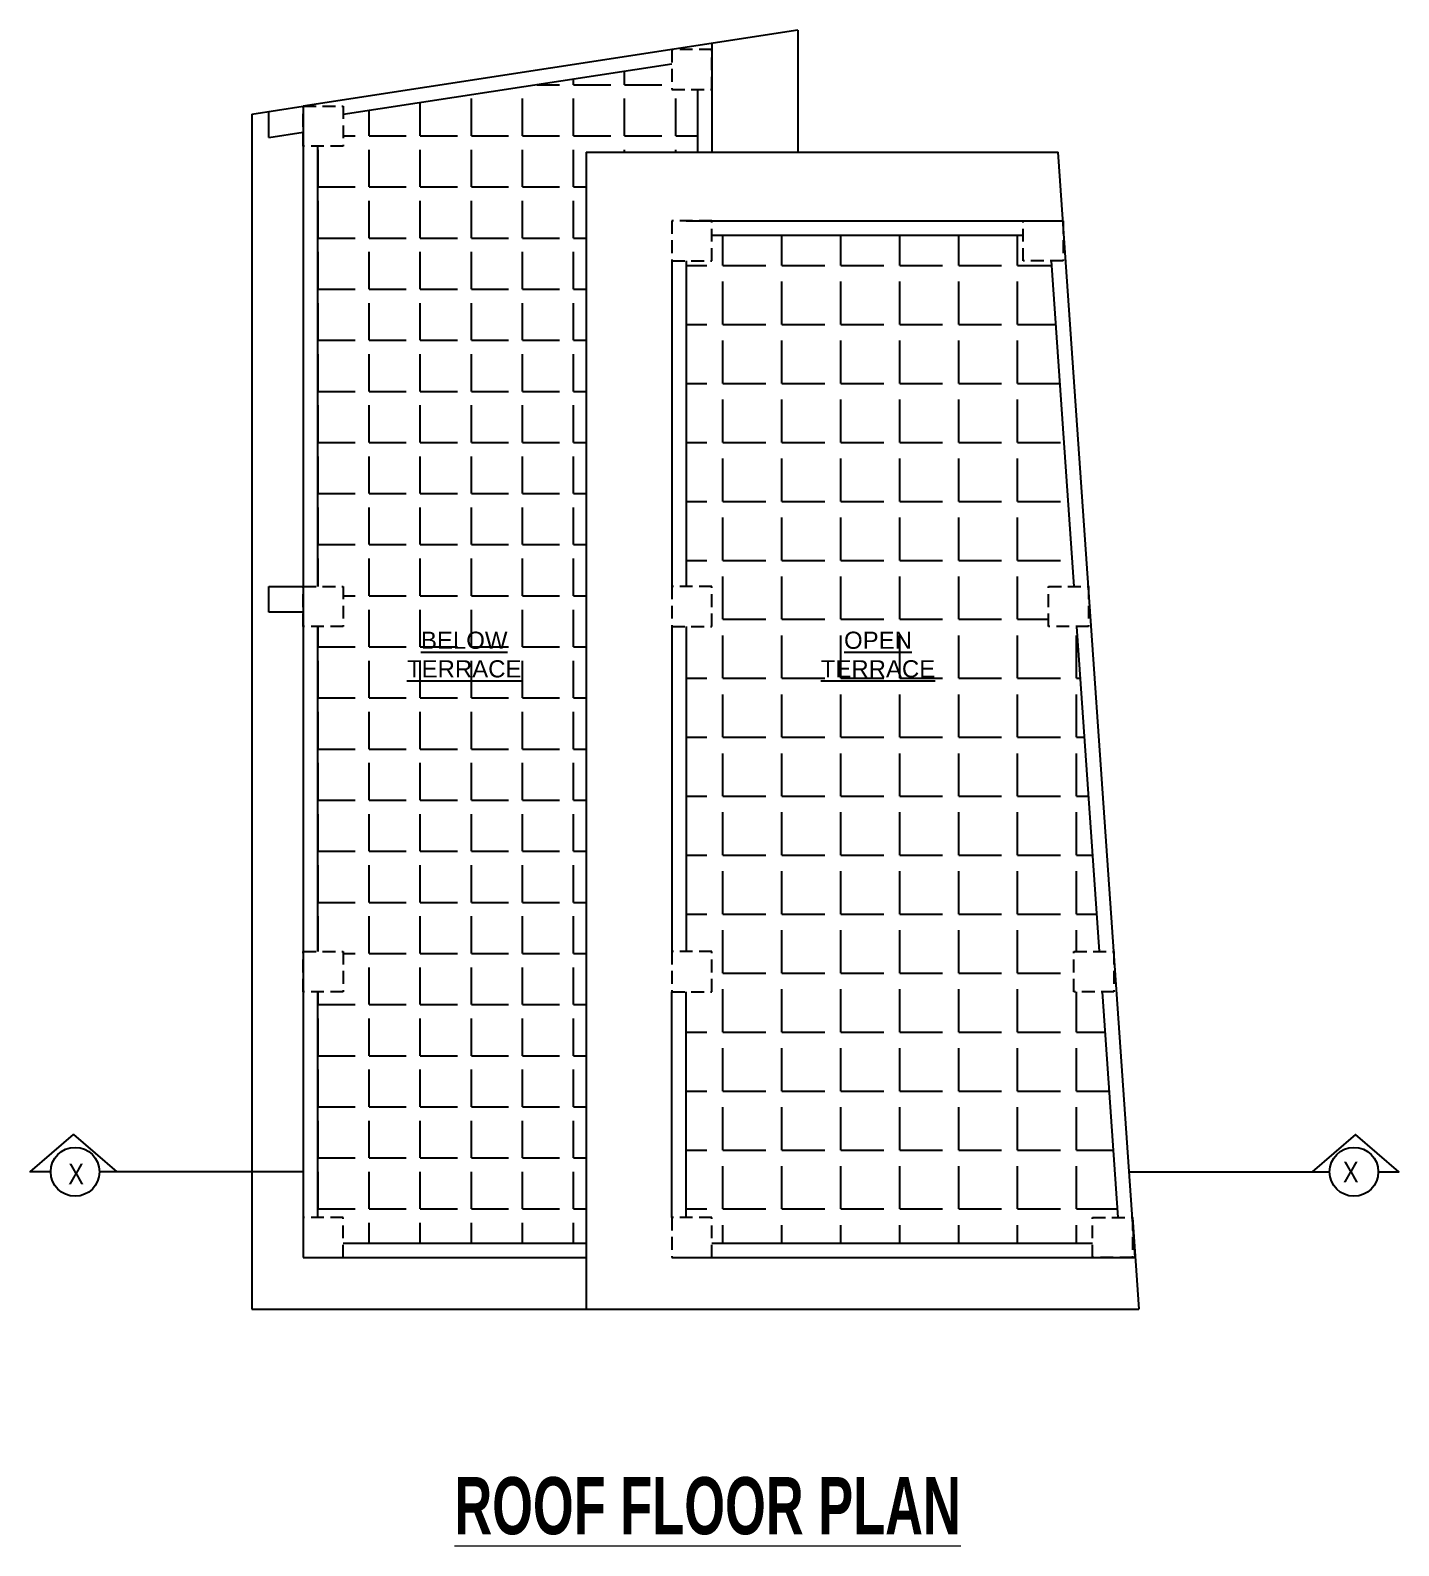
# Model space of a CAD drawing. Header units: inches. Extents: x -5096374 to -5070857, y -3259973 to -3243900.
# Drawn here: x -5089667 to -5089189, y -3258909 to -3258379 of the extents above; entities that cross this region are included whole.
import ezdxf

# ---------------------------------------------------------------- set-up
doc = ezdxf.new("R2010")
doc.units = ezdxf.units.IN
doc.header["$LTSCALE"] = 2
doc.header["$MEASUREMENT"] = 0
doc.linetypes.add('HIDDEN', pattern=[0.375, 0.25, -0.125])
doc.layers.get('0').update_dxf_attribs({"linetype": 'CONTINUOUS'})
doc.layers.add('A-Hatch', color=7, linetype='CONTINUOUS')
doc.layers.add('TEXT', color=181, linetype='CONTINUOUS', lineweight=25)
doc.layers.add('Text-100.w', color=254, linetype='CONTINUOUS', lineweight=9)
doc.styles.add('ARAIL', font='ARIALN.TTF')
doc.styles.add('Arial', font='arial.ttf', dxfattribs={"width": 0.8, "height": 12})
doc.styles.add('arial.', font='arial.ttf')

msp = doc.modelspace()

# ---------------------------------------------------------------- hatches: boundary and pattern name
at = {"layer": 'A-Hatch', "ltscale": 0.5}
h = msp.add_hatch(dxfattribs=at)
h.set_pattern_fill('ANGLE', color=256, scale=65)
h.set_pattern_definition([(0, (0, 0), (0, 17.875), [13, -4.875]), (90, (0, 0), (-17.875, 1e-15), [13, -4.875])])
h.paths.add_polyline_path([(-5089472.82, -3258421.63), (-5089433.82, -3258421.63), (-5089433.82, -3258399.7), (-5089442.82, -3258399.7), (-5089442.82, -3258390.76), (-5089557.82, -3258408.38), (-5089557.82, -3258419.47), (-5089566.82, -3258419.47), (-5089566.82, -3258573.47), (-5089557.82, -3258573.47), (-5089557.82, -3258587.47), (-5089566.82, -3258587.47), (-5089566.82, -3258701.23), (-5089557.82, -3258701.23), (-5089557.82, -3258715.23), (-5089566.82, -3258715.23), (-5089566.82, -3258794.23), (-5089557.82, -3258794.23), (-5089557.82, -3258803.23), (-5089472.82, -3258803.23)])
h.paths.add_polyline_path([(-5089536.88, -3258608.12), (-5089493.83, -3258608.12), (-5089493.83, -3258585.66), (-5089536.88, -3258585.66)], flags=24)
h = msp.add_hatch(dxfattribs=at)
h.set_pattern_fill('ANGLE', color=256, scale=75)
h.set_pattern_definition([(0, (0, 0), (0, 20.625), [15, -5.625]), (90, (0, 0), (-20.625, 1e-15), [15, -5.625])])
h.paths.add_polyline_path([(-5089301.1, -3258587.47), (-5089311.06, -3258587.47), (-5089311.06, -3258573.47), (-5089302.07, -3258573.47), (-5089310.01, -3258459.63), (-5089319.98, -3258459.63), (-5089319.98, -3258450.63), (-5089428.82, -3258450.63), (-5089428.82, -3258459.63), (-5089437.82, -3258459.63), (-5089437.82, -3258573.47), (-5089428.82, -3258573.47), (-5089428.82, -3258587.47), (-5089437.82, -3258587.47), (-5089437.82, -3258701.23), (-5089428.82, -3258701.23), (-5089428.82, -3258715.23), (-5089437.82, -3258715.23), (-5089437.82, -3258794.23), (-5089428.82, -3258794.23), (-5089428.82, -3258803.23), (-5089295.67, -3258803.23), (-5089295.67, -3258794.23), (-5089286.68, -3258794.23), (-5089292.19, -3258715.23), (-5089302.16, -3258715.23), (-5089302.16, -3258701.23), (-5089293.17, -3258701.23)])
h.paths.add_polyline_path([(-5089392.13, -3258608.12), (-5089349.08, -3258608.12), (-5089349.08, -3258585.66), (-5089392.13, -3258585.66)], flags=24)

# ---------------------------------------------------------------- linework, layer by layer
at = {"ltscale": 0.5}
for p, q in [((-5089398.82, -3258378.95), (-5089571.82, -3258405.47)), ((-5089398.82, -3258378.95), (-5089398.82, -3258421.63)), ((-5089428.82, -3258383.55), (-5089428.82, -3258421.63)), ((-5089442.82, -3258390.76), (-5089557.82, -3258408.38)), ((-5089433.82, -3258399.7), (-5089433.82, -3258421.63)), ((-5089589.82, -3258408.23), (-5089571.82, -3258405.47)), ((-5089571.82, -3258405.47), (-5089571.82, -3258573.47)), ((-5089589.82, -3258408.23), (-5089589.82, -3258826.23)), ((-5089583.82, -3258416.42), (-5089583.82, -3258407.31)), ((-5089583.82, -3258416.42), (-5089571.82, -3258414.58)), ((-5089566.82, -3258419.47), (-5089566.82, -3258573.47)), ((-5089472.82, -3258421.63), (-5089472.82, -3258826.23)), ((-5089472.82, -3258421.63), (-5089307.65, -3258421.63)), ((-5089280.7, -3258808.23), (-5089307.65, -3258421.63)), ((-5089437.82, -3258445.63), (-5089428.82, -3258445.63)), ((-5089428.82, -3258445.63), (-5089305.98, -3258445.63)), ((-5089428.82, -3258450.63), (-5089319.98, -3258450.63)), ((-5089442.82, -3258459.63), (-5089442.82, -3258573.47)), ((-5089437.82, -3258459.63), (-5089437.82, -3258573.47)), ((-5089302.07, -3258573.47), (-5089310.01, -3258459.63)), ((-5089583.82, -3258573.47), (-5089571.82, -3258573.47)), ((-5089583.82, -3258582.47), (-5089583.82, -3258573.47)), ((-5089571.82, -3258573.47), (-5089571.82, -3258808.23)), ((-5089571.82, -3258582.47), (-5089583.82, -3258582.47)), ((-5089566.82, -3258587.47), (-5089566.82, -3258701.23)), ((-5089442.82, -3258587.47), (-5089442.82, -3258701.23)), ((-5089437.82, -3258587.47), (-5089437.82, -3258701.23)), ((-5089293.17, -3258701.23), (-5089301.1, -3258587.47)), ((-5089566.82, -3258715.23), (-5089566.82, -3258794.23)), ((-5089566.82, -3258715.23), (-5089566.82, -3258794.23)), ((-5089442.82, -3258794.23), (-5089442.82, -3258715.23)), ((-5089437.82, -3258794.23), (-5089437.82, -3258715.23)), ((-5089286.68, -3258794.23), (-5089292.19, -3258715.23)), ((-5089281.67, -3258794.23), (-5089279.44, -3258826.23)), ((-5089557.82, -3258803.23), (-5089472.82, -3258803.23)), ((-5089428.82, -3258803.23), (-5089295.67, -3258803.23)), ((-5089571.82, -3258808.23), (-5089472.82, -3258808.23)), ((-5089442.82, -3258808.23), (-5089280.7, -3258808.23)), ((-5089589.82, -3258826.23), (-5089279.44, -3258826.23))]:
    msp.add_line(p, q, dxfattribs=at)
at = {"linetype": 'HIDDEN', "ltscale": 9}
for points in [[(-5089428.82, -3258385.7), (-5089442.82, -3258385.7), (-5089442.82, -3258399.7), (-5089428.82, -3258399.7)], [(-5089571.82, -3258405.47), (-5089557.82, -3258405.47), (-5089557.82, -3258419.47), (-5089571.82, -3258419.47)], [(-5089428.82, -3258445.63), (-5089442.82, -3258445.63), (-5089442.82, -3258459.63), (-5089428.82, -3258459.63)], [(-5089319.98, -3258445.63), (-5089305.98, -3258445.63), (-5089305.98, -3258459.63), (-5089319.98, -3258459.63)], [(-5089571.82, -3258573.47), (-5089557.82, -3258573.47), (-5089557.82, -3258587.47), (-5089571.82, -3258587.47)], [(-5089428.82, -3258573.47), (-5089442.82, -3258573.47), (-5089442.82, -3258587.47), (-5089428.82, -3258587.47)], [(-5089311.06, -3258573.47), (-5089297.06, -3258573.47), (-5089297.06, -3258587.47), (-5089311.06, -3258587.47)], [(-5089571.82, -3258701.23), (-5089557.82, -3258701.23), (-5089557.82, -3258715.23), (-5089571.82, -3258715.23)], [(-5089428.82, -3258701.23), (-5089442.82, -3258701.23), (-5089442.82, -3258715.23), (-5089428.82, -3258715.23)], [(-5089302.16, -3258701.23), (-5089288.16, -3258701.23), (-5089288.16, -3258715.23), (-5089302.16, -3258715.23)], [(-5089557.82, -3258794.23), (-5089571.82, -3258794.23), (-5089571.82, -3258808.23), (-5089557.82, -3258808.23)], [(-5089428.82, -3258794.23), (-5089442.82, -3258794.23), (-5089442.82, -3258808.23), (-5089428.82, -3258808.23)], [(-5089295.67, -3258794.23), (-5089281.67, -3258794.23), (-5089281.67, -3258808.23), (-5089295.67, -3258808.23)]]:
    msp.add_lwpolyline(points, close=True, dxfattribs=at)
at = {"layer": 'TEXT'}
for points in [[(-5089660.15, -3258778.23), (-5089667.29, -3258778.23), (-5089652.15, -3258765.14), (-5089637.01, -3258778.23)], [(-5089195.69, -3258778.23), (-5089188.55, -3258778.23), (-5089203.69, -3258765.14), (-5089218.83, -3258778.23)], [(-5089571.82, -3258778.23), (-5089643.08, -3258778.23)], [(-5089282.79, -3258778.23), (-5089212.76, -3258778.23)]]:
    msp.add_lwpolyline(points, dxfattribs=at)
for centre in [(-5089651.62, -3258778.23), (-5089204.22, -3258778.23)]:
    msp.add_circle(centre, 8.53, dxfattribs=at)

# ---------------------------------------------------------------- texts
at = {"layer": 'TEXT', "lineweight": -2, "char_height": 6, "width": 127.5059, "attachment_point": 5, "style": 'arial.'}
for s, insert in [('{\\LBELOW \\PTERRACE}', (-5089515.48, -3258597.34)), ('{\\LOPEN\\PTERRACE}', (-5089370.73, -3258597.34))]:
    msp.add_mtext(s, dxfattribs=dict(at, insert=insert))
at = {"layer": 'TEXT', "char_height": 7.2, "style": 'ARAIL'}
for insert, attachment_point in [((-5089648.53, -3258775.39), 3), ((-5089208.06, -3258774.73), 1)]:
    msp.add_mtext_dynamic_manual_height_columns('X', width=125.4648, gutter_width=90, heights=[0], dxfattribs=dict(at, insert=insert, attachment_point=attachment_point))
at = {"layer": 'Text-100.w', "insert": (-5089432.9, -3258885.02), "char_height": 20, "width": 569.1024, "attachment_point": 2, "style": 'Arial'}
msp.add_mtext('\\A1;{\\fArial Narrow|b1|i0|c0|p34;\\L ROOF FLOOR PLAN}', dxfattribs=at)

doc.saveas('drawing.dxf')
